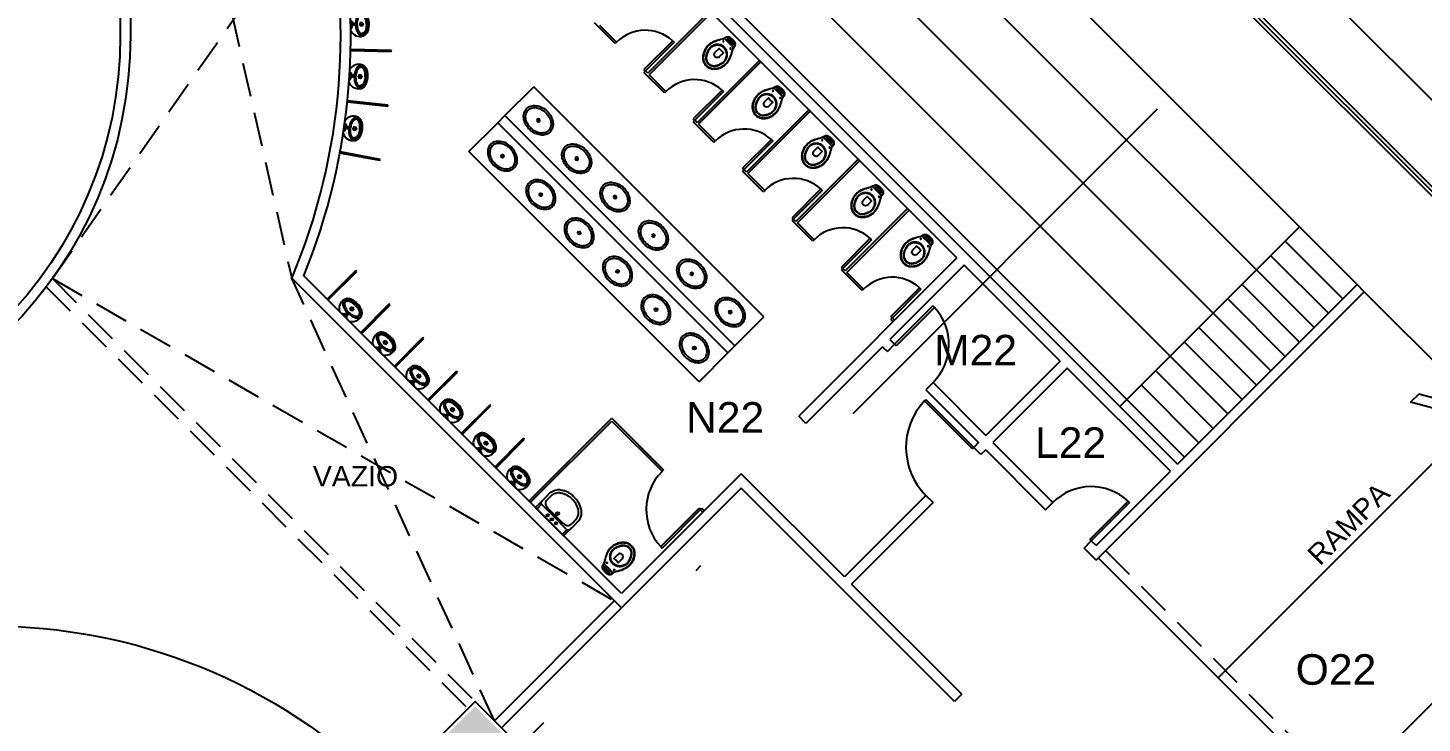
# Model space of a CAD drawing. Extents: x 964 to 1225, y -27 to 210.
# Drawn here: x 1040.62 to 1061.18, y 102.05 to 112.3 of the extents above; entities that cross this region are included whole.
import ezdxf

# ---------------------------------------------------------------- set-up
doc = ezdxf.new("R2010")
doc.units = 0
doc.header["$LTSCALE"] = 2
doc.linetypes.add('DASHDOT2', pattern=[12.7, 6.35, -3.175, 0, -3.175])
doc.linetypes.add('HIDDEN', pattern=[0.375, 0.25, -0.125])
for name, color, linetype in [('ARQUIBANCADA-ARY', 2, 'CONTINUOUS'), ('DIVISÓRIAS-ARY', 2, 'CONTINUOUS'), ('ESQUADRIA-ARY', 2, 'CONTINUOUS'), ('HACHURAS-ARY', 9, 'CONTINUOUS'), ('INDIC-CORTE-TBS', 4, 'DASHDOT2'), ('L_DECA', 7, 'CONTINUOUS'), ('MOBILIÁRIO-ARY', 7, 'CONTINUOUS'), ('PAREDE-ALTA-ARY', 1, 'CONTINUOUS'), ('PAREDE-BAIXA-ARY', 2, 'CONTINUOUS'), ('PEÇAS-SANIT-ARY', 7, 'CONTINUOUS'), ('PILARES-PRINC-ARY', 5, 'CONTINUOUS'), ('RAMPA-ARY', 2, 'CONTINUOUS'), ('RAMPA-INT-ARY', 7, 'CONTINUOUS'), ('RAMPA-PROJ-ARY', 7, 'HIDDEN'), ('TEXTO-PB-COR-ARY', 12, 'CONTINUOUS')]:
    doc.layers.add(name, color=color, linetype=linetype)
doc.styles.add('ARIAL', font='arial.ttf', dxfattribs={"height": 0.5})

# ---------------------------------------------------------------- blocks, each defined once
blk = doc.blocks.new('RAV10')
at = {"layer": 'L_DECA'}
blk.add_lwpolyline([(4.6, -12.9), (8.2, -12.9), (8.2, -12.9), (8.7, -13), (9.2, -13.2), (9.6, -13.5), (9.9, -14), (10.1, -14.3), (10.1, -14.3), (10.1, -14.3), (10.1, -14.3), (10.1, -14.3), (10.1, -14.3), (12.2, -18), (12.2, -18), (12.5, -18.6), (12.8, -19.1), (13.1, -19.6), (13.3, -20.1), (13.3, -20.1), (13.6, -20.6), (13.9, -21.1), (14.2, -21.5), (14.5, -22.1), (14.7, -22.6), (15, -23.1), (15.3, -23.6), (15.5, -24.1), (15.5, -24.1), (15.9, -24.8), (16.3, -25.6), (16.6, -26.3), (16.9, -27), (17.2, -27.8), (17.5, -28.6), (17.8, -29.4), (18, -30.2), (18, -30.2), (18.3, -31.4), (18.6, -32.6), (18.8, -33.9), (19, -35.2), (19.1, -36.4), (19.1, -37.7), (19.1, -39), (19, -40.3), (19, -40.3), (18.8, -41.6), (18.6, -42.9), (18.2, -44.2), (17.9, -45.5), (17.4, -46.8), (16.9, -48), (16.4, -49.3), (15.8, -50.4), (15.8, -50.4), (15.2, -51.4), (14.6, -52.3), (13.9, -53.1), (13.3, -53.9), (12.5, -54.8), (11.7, -55.5), (10.9, -56.3), (10.1, -57), (10.1, -57), (9, -57.8), (7.9, -58.5), (6.6, -59.1), (5.4, -59.6), (4.1, -60), (2.8, -60.3), (1.4, -60.4), (0, -60.5), (0, -60.5), (-1.4, -60.4), (-2.7, -60.3), (-4, -60), (-5.3, -59.6), (-6.6, -59.1), (-7.8, -58.5), (-9, -57.8), (-10.1, -57), (-10.1, -57), (-10.9, -56.3), (-11.7, -55.5), (-12.5, -54.8), (-13.2, -53.9), (-13.9, -53.1), (-14.5, -52.3), (-15.1, -51.4), (-15.7, -50.4), (-15.7, -50.4), (-16.3, -49.3), (-16.9, -48), (-17.4, -46.8), (-17.8, -45.5), (-18.2, -44.2), (-18.5, -42.9), (-18.7, -41.6), (-19, -40.3), (-19, -40.3), (-19, -39), (-19, -37.7), (-19, -36.4), (-18.9, -35.2), (-18.7, -33.9), (-18.5, -32.6), (-18.2, -31.4), (-17.9, -30.2), (-17.9, -30.2), (-17.7, -29.4), (-17.4, -28.6), (-17.1, -27.8), (-16.9, -27), (-16.6, -26.3), (-16.2, -25.6), (-15.8, -24.8), (-15.5, -24.1), (-15.5, -24.1), (-15.2, -23.6), (-15, -23.1), (-14.7, -22.6), (-14.4, -22.1), (-14.2, -21.5), (-13.9, -21.1), (-13.6, -20.6), (-13.3, -20.1), (-13.3, -20.1), (-13.1, -19.6), (-12.8, -19.1), (-12.4, -18.6), (-12.1, -18), (-10.1, -14.3), (-10.1, -14.3), (-10.1, -14.3), (-10.1, -14.3), (-10.1, -14.3), (-10.1, -14.3), (-9.8, -14), (-9.8, -14), (-9.6, -13.5), (-9.1, -13.2), (-8.6, -13), (-8.1, -12.9), (-4.5, -12.9)], dxfattribs=at)
at = {"layer": 'L_DECA', "color": 1}
for points in [[(12.2, -18), (13.3, -20.1), (13.3, -20.1), (13.6, -20.6), (13.8, -21.1), (14.1, -21.5), (14.3, -22.1), (14.5, -22.6), (14.7, -23.1), (15, -23.6), (15.2, -24.1), (15.2, -24.1), (15.5, -24.8), (15.9, -25.6), (16.2, -26.3), (16.6, -27.1), (16.9, -27.8), (17.1, -28.5), (17.4, -29.4), (17.6, -30.2), (17.6, -30.2), (17.9, -31.4), (18.1, -32.6), (18.3, -33.9), (18.5, -35.2), (18.5, -36.4), (18.5, -37.7), (18.5, -39), (18.4, -40.3), (18.4, -40.3), (18.2, -41.6), (17.9, -42.9), (17.6, -44.2), (17.2, -45.5), (16.7, -46.8), (16.2, -48), (15.6, -49.3), (15, -50.4), (15, -50.4), (14.4, -51.2), (13.9, -52), (13.3, -52.8), (12.8, -53.5), (12.2, -54.2), (11.5, -54.9), (10.9, -55.5), (10.1, -56.2), (10.1, -56.2), (9, -57.1), (7.9, -57.8), (6.6, -58.4), (5.4, -58.9), (4.1, -59.3), (2.8, -59.6), (1.4, -59.8), (0, -59.8), (0, -59.8), (-1.4, -59.8), (-2.7, -59.6), (-4.1, -59.3), (-5.3, -58.9), (-6.6, -58.4), (-7.8, -57.8), (-9, -57.1), (-10.1, -56.2), (-10.1, -56.2), (-10.8, -55.5), (-11.5, -54.9), (-12.1, -54.2), (-12.7, -53.5), (-13.3, -52.8), (-13.9, -52), (-14.4, -51.2), (-14.9, -50.4), (-14.9, -50.4), (-15.5, -49.3), (-16.1, -48), (-16.6, -46.8), (-17.1, -45.5), (-17.5, -44.2), (-17.9, -42.9), (-18.1, -41.6), (-18.3, -40.3), (-18.3, -40.3), (-18.4, -39.1), (-18.5, -37.7), (-18.5, -36.4), (-18.4, -35.2), (-18.2, -33.9), (-18, -32.6), (-17.8, -31.4), (-17.5, -30.2), (-17.5, -30.2), (-17.3, -29.4), (-17, -28.6), (-16.8, -27.8), (-16.5, -27.1), (-16.2, -26.3), (-15.8, -25.6), (-15.5, -24.8), (-15.2, -24.1), (-15.2, -24.1), (-15, -23.6), (-14.7, -23.1), (-14.5, -22.6), (-14.2, -22.1), (-14, -21.5), (-13.7, -21.1), (-13.5, -20.6), (-13.2, -20.1), (-12.1, -18)], [(-7.7, -9.4), (-8.1, -10.1), (-8.5, -10.8), (-8.6, -11.4), (-8.8, -12.2), (-8.8, -13.1)], [(-5.1, -12.9), (-5.1, -9.7), (-5.1, -7.8), (-5.1, -7.8), (-5.2, -7.6), (-5.3, -7.5), (-5.5, -7.4), (-5.9, -7.6), (-5.9, -7.6), (-6.4, -8), (-7.1, -8.6), (-7.7, -9.4)], [(5.1, -9.3), (5, -8.9), (4.6, -8.3), (3.9, -7.8), (3.1, -7.7), (0, -7.7), (-3.1, -7.7), (-3.1, -7.7), (-3.9, -7.8), (-4.5, -8.3), (-5, -8.9), (-5.1, -9.7)], [(4.6, -12.9), (4.6, -12.9), (4.2, -12.9), (3.9, -12.6), (3.6, -12.4), (3.6, -12), (3.6, -10.7), (3.6, -10.7), (3.6, -10.5), (3.6, -10.4), (3.7, -10.2), (3.9, -10.1), (3.9, -10.1), (3.9, -9.9), (3.9, -9.7), (3.8, -9.5), (3.6, -9.4), (0, -9.4), (-3.5, -9.4), (-3.5, -9.4), (-3.7, -9.5), (-3.9, -9.7), (-3.9, -9.9), (-3.8, -10.1), (-3.8, -10.1), (-3.6, -10.2), (-3.6, -10.4), (-3.5, -10.5), (-3.5, -10.7), (-3.5, -12), (-3.5, -12), (-3.6, -12.4), (-3.8, -12.6), (-4.1, -12.9), (-4.5, -12.9)], [(3.7, -10.3), (0, -10.3), (-3.6, -10.3)], [(5.1, -12.9), (5.1, -9.7), (5.1, -7.8), (5.1, -7.8), (5.2, -7.6), (5.3, -7.5), (5.5, -7.4), (5.9, -7.6), (5.9, -7.6), (6.4, -8), (7.1, -8.6), (7.7, -9.4)], [(7.7, -9.4), (8.1, -10.1), (8.5, -10.8), (8.6, -11.4), (8.8, -12.2), (8.8, -13.1)], [(-12.9, -30.2), (-12.9, -30.2), (-12.4, -29.3), (-11.9, -28.4), (-11.2, -27.7), (-10.6, -26.9), (-9.9, -26.2), (-9.2, -25.6), (-8.4, -25), (-7.5, -24.4), (-6.7, -23.9), (-5.8, -23.5), (-4.9, -23.1), (-3.9, -22.8), (-3, -22.6), (-2, -22.4), (-1, -22.3), (0, -22.2), (0, -22.2), (1, -22.3), (2, -22.4), (3, -22.6), (4, -22.8), (5, -23.1), (5.8, -23.5), (6.8, -23.9), (7.6, -24.4), (8.5, -25), (9.3, -25.6), (10, -26.2), (10.6, -26.9), (11.3, -27.7), (12, -28.4), (12.5, -29.3), (13, -30.2), (13, -30.2), (13.6, -31.3), (14, -32.6), (14.3, -33.8), (14.6, -35.1), (14.7, -36.4), (14.7, -37.7), (14.7, -39), (14.4, -40.3), (14.4, -40.3), (14.2, -41.6), (13.8, -42.9), (13.4, -44.2), (12.9, -45.5), (12.4, -46.8), (11.7, -48), (11.1, -49.3), (10.4, -50.4), (10.4, -50.4), (9.4, -51.7), (8.4, -52.8), (7.2, -53.8), (5.9, -54.6), (4.5, -55.2), (3.1, -55.8), (1.5, -56.1), (0, -56.2), (0, -56.2), (-1.5, -56.1), (-3.1, -55.8), (-4.4, -55.2), (-5.8, -54.6), (-7.1, -53.8), (-8.3, -52.8), (-9.3, -51.7), (-10.3, -50.4), (-10.3, -50.4), (-11, -49.3), (-11.7, -48), (-12.3, -46.8), (-12.8, -45.5), (-13.3, -44.2), (-13.7, -42.9), (-14.1, -41.6), (-14.4, -40.3), (-14.4, -40.3), (-14.6, -39), (-14.7, -37.7), (-14.6, -36.4), (-14.5, -35.1), (-14.2, -33.8), (-13.9, -32.6), (-13.5, -31.3), (-12.9, -30.2)], [(-12, -30.2), (-12, -30.2), (-11.5, -29.4), (-11, -28.6), (-10.4, -27.9), (-9.8, -27.2), (-9.1, -26.7), (-8.5, -26.1), (-7.7, -25.5), (-6.9, -25), (-6.1, -24.6), (-5.3, -24.2), (-4.5, -23.9), (-3.6, -23.6), (-2.8, -23.4), (-1.8, -23.2), (-0.9, -23.2), (0, -23.1), (0, -23.1), (0.9, -23.2), (1.9, -23.2), (2.8, -23.4), (3.6, -23.6), (4.5, -23.9), (5.4, -24.2), (6.2, -24.6), (7, -25), (7.7, -25.5), (8.5, -26.1), (9.2, -26.7), (9.8, -27.2), (10.4, -27.9), (11, -28.6), (11.5, -29.4), (12, -30.2), (12, -30.2), (12.7, -31.3), (13.2, -32.6), (13.6, -33.8), (13.9, -35), (14.1, -36.4), (14.1, -37.7), (14.1, -39), (13.9, -40.3), (13.9, -40.3), (13.6, -41.7), (13.2, -43), (12.8, -44.3), (12.3, -45.5), (11.7, -46.9), (11.1, -48.1), (10.4, -49.3), (9.6, -50.4), (9.6, -50.4), (8.8, -51.6), (7.8, -52.6), (6.7, -53.5), (5.5, -54.2), (4.2, -54.8), (2.8, -55.3), (1.5, -55.5), (0, -55.7), (0, -55.7), (-1.5, -55.5), (-2.8, -55.3), (-4.2, -54.8), (-5.4, -54.2), (-6.6, -53.5), (-7.7, -52.6), (-8.7, -51.6), (-9.6, -50.4), (-9.6, -50.4), (-10.3, -49.3), (-11, -48.1), (-11.7, -46.9), (-12.2, -45.5), (-12.7, -44.3), (-13.1, -43), (-13.5, -41.7), (-13.8, -40.3), (-13.8, -40.3), (-14, -39), (-14.1, -37.7), (-14, -36.4), (-13.9, -35), (-13.6, -33.8), (-13.2, -32.6), (-12.7, -31.3), (-12, -30.2)], [(-4.5, -37), (-4.5, -29), (0, -29)], [(4.6, -37), (4.6, -29), (0, -29)]]:
    blk.add_lwpolyline(points, dxfattribs=at)
at = {"layer": 'L_DECA', "color": 7}
for points in [[(10.1, -14.3), (10.1, -14.3), (10.1, -14.3), (10.1, -14.3), (10.1, -14.3), (10.1, -14.3), (9.6, -11.3), (9.6, -11.3), (9.3, -10.2), (8.9, -9.3), (8.3, -8.5), (7.7, -7.7), (6.9, -7), (6.1, -6.5), (5.1, -6.2), (4.1, -5.9), (4.1, -5.9), (3.6, -5.8), (3.1, -5.7), (2.6, -5.6), (2, -5.6), (1.5, -5.6), (1, -5.5), (0.5, -5.5), (0, -5.5), (0, -5.5), (-0.5, -5.5), (-1, -5.5), (-1.5, -5.6), (-2, -5.6), (-2.5, -5.6), (-3, -5.7), (-3.5, -5.8), (-4, -5.9), (-4, -5.9), (-5, -6.2), (-6, -6.5), (-6.9, -7), (-7.6, -7.7), (-8.2, -8.5), (-8.8, -9.3), (-9.3, -10.2), (-9.6, -11.3), (-10, -14.3), (-10, -14.3), (-10, -14.3), (-10, -14.3), (-10, -14.3), (-10.1, -14.3)], [(-4.5, -12.9), (0, -12.9)], [(4.6, -12.9), (0, -12.9)]]:
    blk.add_lwpolyline(points, dxfattribs=at)
at = {"layer": 'L_DECA', "color": 1}
for centre in [(-7.6, -17), (7.6, -17)]:
    blk.add_circle(centre, 0.672, dxfattribs=at)
blk.add_arc((0, -37), 4.56, 180, 0, dxfattribs=at)
blk = doc.blocks.new('CUB01')
at = {"layer": 'L_DECA'}
blk.add_lwpolyline([(-24.5, -18.7, 0.124977), (-22.8, -25.6, 0.105809), (-17.3, -31.9, 0.086634), (-9.6, -35.9, 0.076682), (0, -37.4, 0.076682), (9.6, -35.9, 0.086634), (17.3, -31.9, 0.105809), (22.8, -25.6, 0.124977), (24.5, -18.7, 0.124977), (22.8, -11.8, 0.105809), (17.3, -5.5, 0.086634), (9.6, -1.5, 0.076682), (0, 0, 0.076682), (-9.6, -1.5, 0.086634), (-17.3, -5.5, 0.105809), (-22.8, -11.8, 0.124977)], format="xyb", close=True, dxfattribs=at)
at = {"layer": 'L_DECA', "color": 1}
blk.add_lwpolyline([(0.1, -2.9, 0.074123), (-8.3, -4.1, 0.084852), (-15, -7.5, 0.106323), (-19.8, -12.9, 0.128843), (-21.3, -18.6, 0.128843), (-19.8, -24.4, 0.106323), (-15, -29.8, 0.084852), (-8.3, -33.1, 0.074123), (0.1, -34.4, 0.074123), (8.6, -33.1, 0.084852), (15.3, -29.8, 0.106323), (20, -24.4, 0.128843), (21.5, -18.6, 0.128843), (20, -12.9, 0.106323), (15.3, -7.5, 0.084852), (8.6, -4.1, 0.074123)], format="xyb", close=True, dxfattribs=at)
for radius in [2.25, 1.06]:
    blk.add_circle((0.1, -18.7), radius, dxfattribs=at)
blk = doc.blocks.new('DUO04')
at = {"layer": 'L_DECA'}
blk.add_line((-27.8, 0), (27.8, 0), dxfattribs=at)
at = {"layer": 'L_DECA', "color": 1}
for p, q in [((-26.5, -9.9), (-26.5, 0)), ((26.5, -9.9), (26.5, 0)), ((-26.5, -9.9), (0, -9.9)), ((26.5, -9.9), (0, -9.9))]:
    blk.add_line(p, q, dxfattribs=at)
at = {"layer": 'L_DECA', "color": 7}
for points in [[(-27.8, 0), (-27.8, 0), (-28.5, -0.1), (-29.1, -0.3), (-29.4, -0.8), (-29.5, -1.4), (-29.5, -23.9)], [(27.8, 0), (27.8, 0), (28.5, -0.1), (29.1, -0.3), (29.4, -0.8), (29.5, -1.4), (29.5, -23.9)], [(-29.5, -23.9), (-29.5, -29.7), (-29.5, -29.7), (-29.4, -32.1), (-28.9, -34.4), (-28.2, -36.5), (-27.2, -38.6), (-26.1, -40.5), (-24.7, -42.2), (-23.1, -43.8), (-21.3, -45.2), (-21.3, -45.2), (-20.2, -45.9), (-19.1, -46.6), (-18, -47.2), (-16.9, -47.9), (-15.7, -48.4), (-14.5, -49), (-13.3, -49.4), (-12.1, -49.9), (-10.8, -50.3), (-9.5, -50.5), (-8.2, -50.9), (-6.7, -51.1), (-4.8, -51.4), (-2.9, -51.5), (-1.4, -51.5), (0, -51.5)], [(29.5, -23.9), (29.5, -29.7), (29.5, -29.7), (29.4, -32.1), (28.9, -34.4), (28.2, -36.5), (27.2, -38.6), (26.1, -40.5), (24.7, -42.2), (23.1, -43.8), (21.3, -45.2), (21.3, -45.2), (20.2, -45.9), (19.1, -46.6), (18, -47.2), (16.9, -47.9), (15.7, -48.4), (14.5, -49), (13.3, -49.4), (12.1, -49.9), (10.8, -50.3), (9.5, -50.5), (8.2, -50.9), (6.7, -51.1), (4.8, -51.4), (2.9, -51.5), (1.4, -51.5), (0, -51.5)]]:
    blk.add_lwpolyline(points, dxfattribs=at)
at = {"layer": 'L_DECA', "color": 1}
for points in [[(-26.5, -9.9), (-26.9, -10), (-27.5, -10.1), (-28, -10.6), (-28.4, -11.2), (-28.7, -11.9), (-29, -12.7), (-29.2, -13.7), (-29.4, -15), (-29.5, -16.8)], [(0, -12.4), (0, -12.4), (-0.8, -12.4), (-1.4, -12.4), (-1.1, -12.4), (-1.8, -12.4), (-2.5, -12.4), (-3.3, -12.4), (-3.9, -12.4), (-4.7, -12.4), (-7.9, -12.4), (-8.6, -12.4), (-9.3, -12.4), (-10, -12.4), (-10.7, -12.4), (-11.4, -12.4), (-12, -12.4), (-12.7, -12.4), (-12.7, -12.4), (-13.7, -12.4), (-14.7, -12.5), (-15.8, -12.6), (-16.8, -12.8), (-17.8, -13), (-18.8, -13.2), (-19.8, -13.5), (-20.8, -13.7), (-20.8, -13.7), (-21.7, -14.1), (-22.6, -14.7), (-23.3, -15.4), (-23.9, -16.1), (-24.5, -17), (-24.8, -18), (-25.1, -19), (-25.2, -20), (-25.2, -20), (-25.2, -21.8), (-25.2, -23.1), (-25.2, -23.9)], [(0, -12.4), (0, -12.4), (0.8, -12.4), (1.4, -12.4), (1.1, -12.4), (1.8, -12.4), (2.5, -12.4), (3.3, -12.4), (3.9, -12.4), (4.7, -12.4), (7.9, -12.4), (8.6, -12.4), (9.3, -12.4), (10, -12.4), (10.7, -12.4), (11.4, -12.4), (12, -12.4), (12.7, -12.4), (12.7, -12.4), (13.7, -12.4), (14.7, -12.5), (15.8, -12.6), (16.8, -12.8), (17.8, -13), (18.8, -13.2), (19.8, -13.5), (20.8, -13.7), (20.8, -13.7), (21.7, -14.1), (22.6, -14.7), (23.3, -15.4), (23.9, -16.1), (24.5, -17), (24.8, -18), (25.1, -19), (25.2, -20), (25.2, -20), (25.2, -21.8), (25.2, -23.1), (25.2, -23.9)], [(26.5, -9.9), (26.9, -10), (27.5, -10.1), (28, -10.6), (28.4, -11.2), (28.7, -11.9), (29, -12.7), (29.2, -13.7), (29.4, -15), (29.5, -16.8)], [(-25.2, -23.9), (-25.2, -27.3), (-25.2, -29.6), (-25.2, -29.6), (-25, -31.4), (-24.8, -33.1), (-24.2, -34.8), (-23.5, -36.3), (-22.6, -37.8), (-21.6, -39.1), (-20.4, -40.4), (-19.1, -41.4), (-19.1, -41.4), (-18.1, -42.1), (-17.1, -42.7), (-16.2, -43.3), (-15.2, -43.9), (-14.1, -44.4), (-13, -44.8), (-11.9, -45.3), (-10.8, -45.7), (-9.7, -46.1), (-8.6, -46.4), (-6.7, -46.8), (-5.2, -47), (-3.3, -47.2), (-2.1, -47.2), (-1, -47.2), (0, -47.2)], [(25.2, -23.9), (25.2, -27.3), (25.2, -29.6), (25.2, -29.6), (25, -31.4), (24.8, -33.1), (24.2, -34.8), (23.5, -36.3), (22.6, -37.8), (21.6, -39.1), (20.4, -40.4), (19.1, -41.4), (19.1, -41.4), (18.1, -42.1), (17.1, -42.7), (16.2, -43.3), (15.2, -43.9), (14.1, -44.4), (13, -44.8), (11.9, -45.3), (10.8, -45.7), (9.7, -46.1), (8.6, -46.4), (6.7, -46.8), (5.2, -47), (3.3, -47.2), (2.1, -47.2), (1, -47.2), (0, -47.2)]]:
    blk.add_lwpolyline(points, dxfattribs=at)
for centre, radius in [((-8.5, -4.9), 1.75), ((0, -17), 2.25), ((0, -4.9), 1.75), ((0, -17), 0.981), ((8.5, -4.9), 1.75)]:
    blk.add_circle(centre, radius, dxfattribs=at)
blk = doc.blocks.new('MIC01')
at = {"layer": 'L_DECA'}
blk.add_line((-10, 0), (10, 0), dxfattribs=at)
at = {"layer": 'L_DECA', "color": 1}
for p, q in [((-5.3, 0), (-4.5, -2.2)), ((5.3, 0), (4.5, -2.2)), ((-4.5, -2.2), (0, -2.2)), ((4.5, -2.2), (0, -2.2))]:
    blk.add_line(p, q, dxfattribs=at)
for points in [[(0, -7.1, 0.058109), (-7, -8, 0.07175), (-12.3, -10.1, 0.106494), (-16.3, -13.6, 0.158235), (-17.4, -17.1, 0.158235)], [(0, -23.1, -0.04416), (-5.4, -22.6, -0.058504), (-9.4, -21.4, -0.100522), (-12.6, -19.1, -0.041446), (-13.7, -17.2, -0.101301), (-14.1, -15.3, -0.003595), (-14.1, -15.1)], [(17.4, -17.1, 0.158235), (16.3, -13.6, 0.106494), (12.3, -10.1, 0.07175), (7, -8, 0.058109), (0, -7.1, 0.058109)], [(0, -23.1, 0.04416), (5.4, -22.6, 0.058504), (9.4, -21.4, 0.100522), (12.6, -19.1, 0.041446), (13.7, -17.2, 0.101301), (14.1, -15.3, 0.003595), (14.1, -15.1)]]:
    blk.add_lwpolyline(points, format="xyb", dxfattribs=at)
at = {"layer": 'L_DECA'}
blk.add_lwpolyline([(-17.4, -17.1, 0.158235), (-16.3, -20.6, 0.106494), (-12.3, -24.1, 0.07175), (-7, -26.2, 0.058109), (0, -27, 0.058109), (7, -26.2, 0.07175), (12.3, -24.1, 0.106494), (16.3, -20.6, 0.158235), (17.4, -17.1, 0.158235)], format="xyb", dxfattribs=at)
at = {"layer": 'L_DECA', "color": 1}
blk.add_lwpolyline([(0, -9, 0.056411), (-5.8, -9.7, 0.070161), (-10.3, -11.4, 0.106104), (-13.6, -14.3, 0.161988), (-14.5, -17.1, 0.161988), (-13.6, -19.9, 0.106104), (-10.3, -22.8, 0.070161), (-5.8, -24.5, 0.056411), (0, -25.1, 0.056411), (5.8, -24.5, 0.070161), (10.3, -22.8, 0.106104), (13.6, -19.9, 0.161988), (14.5, -17.1, 0.161988), (13.6, -14.3, 0.106104), (10.3, -11.4, 0.070161), (5.8, -9.7, 0.056411)], format="xyb", close=True, dxfattribs=at)
for centre, radius in [((-2, -14.6), 0.51), ((-2, -16.7), 0.51), ((0, -4.7), 1.76), ((0, -4.7), 0.844), ((0, -13.6), 0.51), ((0, -15.7), 0.51), ((0, -17.8), 0.51), ((2, -14.6), 0.51), ((2, -16.7), 0.51)]:
    blk.add_circle(centre, radius, dxfattribs=at)
at = {"layer": 'L_DECA'}
for centre, start, end in [((-2.6, -13.5), 118.7979, 195.9069), ((2.6, -13.5), 344.0931, 61.2021)]:
    blk.add_arc(centre, 15.4, start, end, dxfattribs=at)

msp = doc.modelspace()

# ---------------------------------------------------------------- hatches: boundary and pattern name
at = {"layer": 'HACHURAS-ARY', "ltscale": 0.5}
msp.add_hatch(color=256, dxfattribs=at).paths.add_polyline_path([(1047.85, 101.664), (1047.214, 102.3), (1045.87, 100.956), (1046.507, 100.32)])

# ---------------------------------------------------------------- linework, layer by layer
at = {"layer": 'ARQUIBANCADA-ARY'}
for p, q in [((1062.132, 110.43), (1053.992, 118.569)), ((1073.646, 97.643), (1053.092, 118.196)), ((1060.222, 108.52), (1051.292, 117.45)), ((1059.586, 107.884), (1050.392, 117.078)), ((1058.95, 107.248), (1049.492, 116.705)), ((1058.313, 106.611), (1048.592, 116.332)), ((1057.677, 105.975), (1047.692, 115.959)), ((1056.724, 106.719), (1059.374, 109.369)), ((1059.162, 109.157), (1060.01, 108.308)), ((1058.95, 108.945), (1059.798, 108.096)), ((1058.525, 108.52), (1059.374, 107.672)), ((1058.313, 108.308), (1059.162, 107.46)), ((1057.889, 107.884), (1058.738, 107.035)), ((1057.677, 107.672), (1058.525, 106.823)), ((1057.253, 107.248), (1058.101, 106.399)), ((1057.04, 107.035), (1057.889, 106.187))]:
    msp.add_line(p, q, dxfattribs=at)
at = {"layer": 'ARQUIBANCADA-ARY', "linetype": 'HIDDEN'}
msp.add_line((1060.046, 101.06), (1056.51, 104.596), dxfattribs=at)
at = {"layer": 'DIVISÓRIAS-ARY'}
for p, q in [((1050.679, 112.553), (1049.759, 111.634)), ((1050.7, 112.532), (1049.781, 111.613)), ((1049.279, 112.072), (1048.975, 112.376)), ((1049.3, 112.093), (1049.052, 112.341)), ((1049.3, 112.093), (1049.279, 112.072)), ((1050.127, 112.114), (1049.703, 111.69)), ((1050.148, 112.093), (1049.703, 111.648)), ((1050.127, 112.114), (1050.148, 112.093)), ((1045.977, 111.952), (1045.377, 111.965)), ((1045.978, 111.972), (1045.378, 111.985)), ((1049.724, 111.669), (1049.703, 111.69)), ((1049.759, 111.634), (1049.724, 111.669)), ((1051.407, 111.825), (1050.488, 110.905)), ((1051.428, 111.803), (1050.509, 110.884)), ((1050.007, 111.344), (1049.703, 111.648)), ((1050.028, 111.365), (1049.781, 111.613)), ((1050.028, 111.365), (1050.007, 111.344)), ((1050.855, 111.386), (1050.431, 110.962)), ((1050.876, 111.365), (1050.431, 110.92)), ((1050.855, 111.386), (1050.876, 111.365)), ((1045.925, 111.145), (1045.329, 111.207)), ((1045.927, 111.165), (1045.331, 111.227)), ((1052.135, 111.096), (1051.216, 110.177)), ((1052.157, 111.075), (1051.237, 110.156)), ((1050.452, 110.941), (1050.431, 110.962)), ((1050.735, 110.616), (1050.431, 110.92)), ((1050.488, 110.905), (1050.452, 110.941)), ((1050.756, 110.637), (1050.509, 110.884)), ((1050.756, 110.637), (1050.735, 110.616)), ((1051.583, 110.657), (1051.159, 110.234)), ((1051.604, 110.636), (1051.159, 110.191)), ((1051.583, 110.657), (1051.604, 110.636)), ((1045.808, 110.346), (1045.219, 110.456)), ((1045.812, 110.365), (1045.222, 110.475)), ((1051.181, 110.212), (1051.159, 110.234)), ((1052.864, 110.368), (1051.944, 109.449)), ((1052.885, 110.347), (1051.966, 109.428)), ((1051.464, 109.887), (1051.159, 110.191)), ((1051.216, 110.177), (1051.181, 110.212)), ((1051.485, 109.908), (1051.237, 110.156)), ((1051.485, 109.908), (1051.464, 109.887)), ((1052.312, 109.929), (1051.888, 109.505)), ((1052.333, 109.908), (1051.888, 109.463)), ((1052.312, 109.929), (1052.333, 109.908)), ((1053.592, 109.64), (1052.673, 108.72)), ((1053.613, 109.618), (1052.694, 108.699)), ((1051.909, 109.484), (1051.888, 109.505)), ((1052.192, 109.159), (1051.888, 109.463)), ((1051.944, 109.449), (1051.909, 109.484)), ((1052.213, 109.18), (1051.966, 109.428)), ((1053.04, 109.201), (1052.616, 108.777)), ((1053.04, 109.201), (1053.061, 109.18)), ((1052.213, 109.18), (1052.192, 109.159)), ((1053.061, 109.18), (1052.616, 108.735)), ((1045.029, 108.303), (1045.453, 108.728)), ((1045.043, 108.289), (1045.467, 108.713)), ((1045.467, 108.713), (1045.453, 108.728)), ((1052.637, 108.756), (1052.616, 108.777)), ((1052.92, 108.431), (1052.616, 108.735)), ((1052.673, 108.72), (1052.637, 108.756)), ((1052.941, 108.452), (1052.694, 108.699)), ((1052.941, 108.452), (1052.92, 108.431)), ((1053.768, 108.472), (1053.344, 108.049)), ((1053.789, 108.451), (1053.344, 108.006)), ((1053.768, 108.472), (1053.789, 108.451)), ((1045.524, 107.808), (1045.948, 108.233)), ((1045.538, 107.794), (1045.962, 108.218)), ((1045.962, 108.218), (1045.948, 108.233)), ((1053.966, 108.204), (1053.401, 107.639)), ((1053.988, 108.183), (1053.422, 107.617)), ((1053.987, 108.183), (1053.966, 108.204)), ((1053.366, 108.027), (1053.344, 108.049)), ((1053.38, 107.971), (1053.344, 108.006)), ((1053.401, 107.992), (1053.366, 108.027)), ((1046.019, 107.313), (1046.443, 107.738)), ((1046.033, 107.299), (1046.457, 107.723)), ((1046.457, 107.723), (1046.443, 107.738)), ((1053.401, 107.639), (1053.422, 107.617)), ((1046.514, 106.818), (1046.938, 107.243)), ((1046.528, 106.804), (1046.952, 107.228)), ((1046.952, 107.228), (1046.938, 107.243)), ((1047.009, 106.323), (1047.433, 106.748)), ((1047.023, 106.309), (1047.447, 106.734)), ((1047.447, 106.734), (1047.433, 106.748)), ((1053.84, 106.804), (1053.861, 106.825)), ((1053.84, 106.804), (1054.547, 106.097)), ((1053.861, 106.825), (1054.568, 106.118)), ((1048.006, 105.326), (1049.229, 106.55)), ((1049.229, 106.55), (1049.993, 105.786)), ((1048.027, 105.305), (1049.229, 106.507)), ((1049.229, 106.507), (1049.972, 105.765)), ((1047.504, 105.828), (1047.928, 106.253)), ((1047.518, 105.814), (1047.942, 106.239)), ((1047.942, 106.239), (1047.928, 106.253)), ((1054.568, 106.118), (1054.547, 106.097)), ((1049.972, 105.765), (1049.993, 105.786)), ((1056.844, 105.326), (1056.279, 104.761)), ((1056.865, 105.305), (1056.3, 104.74)), ((1056.844, 105.326), (1056.865, 105.305)), ((1049.951, 104.655), (1050.516, 105.22)), ((1049.972, 104.634), (1050.558, 105.22)), ((1050.537, 105.199), (1050.516, 105.22)), ((1050.537, 105.199), (1050.573, 105.164)), ((1050.558, 105.22), (1050.594, 105.185)), ((1056.3, 104.74), (1056.279, 104.761)), ((1049.951, 104.655), (1049.972, 104.634))]:
    msp.add_line(p, q, dxfattribs=at)
for start, end in [(358.6334, 358.748), (354.0019, 354.1165), (349.3703, 349.4849)]:
    msp.add_arc((1035.98, 112.19), 10, start, end, dxfattribs=at)
at = {"layer": 'ESQUADRIA-ARY'}
for p, q in [((1073.504, 97.643), (1053.092, 118.055)), ((1073.54, 97.678), (1053.128, 118.09))]:
    msp.add_line(p, q, dxfattribs=at)
at = {"layer": 'ESQUADRIA-ARY', "color": 7, "ltscale": 0.5}
for centre, radius, start, end in [((1049.724, 111.669), 0.6, 47.866, 135), ((1050.452, 110.941), 0.6, 47.866, 135), ((1051.181, 110.212), 0.6, 47.866, 135), ((1051.909, 109.484), 0.6, 47.866, 135), ((1052.637, 108.756), 0.6, 47.866, 135), ((1053.366, 108.027), 0.6, 47.866, 135), ((1050.537, 105.199), 0.8, 135, 222.8509)]:
    msp.add_arc(centre, radius, start, end, dxfattribs=at)
at = {"layer": 'INDIC-CORTE-TBS', "ltscale": 0.5}
msp.add_line((1034.687, 88.518), (1136.087, 189.917), dxfattribs=at)
at = {"layer": 'MOBILIÁRIO-ARY'}
for p, q in [((1047.652, 111.011), (1048.077, 111.436)), ((1051.471, 108.042), (1048.077, 111.436)), ((1047.122, 110.481), (1047.546, 110.905)), ((1050.516, 107.087), (1047.122, 110.481)), ((1051.046, 107.617), (1051.471, 108.042)), ((1050.516, 107.087), (1050.94, 107.511))]:
    msp.add_line(p, q, dxfattribs=at)
at = {"layer": 'PAREDE-ALTA-ARY'}
for p, q in [((1057.573, 105.871), (1046.872, 116.572)), ((1054.32, 108.911), (1047.063, 116.169)), ((1054.32, 108.911), (1051.987, 106.578)), ((1054.426, 108.805), (1053.33, 107.709)), ((1055.841, 107.391), (1054.426, 108.805)), ((1049.371, 103.75), (1044.509, 108.611)), ((1049.371, 103.962), (1044.686, 108.646)), ((1049.371, 103.962), (1044.686, 108.646)), ((1056.371, 104.457), (1060.328, 108.414)), ((1057.573, 105.871), (1060.222, 108.52)), ((1060.328, 108.414), (1060.222, 108.52)), ((1053.224, 107.603), (1052.093, 106.472)), ((1053.224, 107.603), (1053.295, 107.533)), ((1053.401, 107.639), (1053.295, 107.533)), ((1053.33, 107.709), (1053.401, 107.639)), ((1055.841, 107.391), (1054.745, 106.295)), ((1055.947, 107.285), (1054.851, 106.189)), ((1057.467, 105.765), (1055.947, 107.285)), ((1053.967, 107.073), (1053.861, 106.967)), ((1053.861, 106.967), (1054.638, 106.189)), ((1053.967, 107.073), (1054.745, 106.295)), ((1052.093, 106.472), (1051.987, 106.578)), ((1054.638, 106.189), (1054.568, 106.118)), ((1054.674, 106.012), (1054.568, 106.118)), ((1054.851, 106.189), (1055.734, 105.305)), ((1054.745, 106.083), (1054.674, 106.012)), ((1054.745, 106.083), (1055.628, 105.199)), ((1051.138, 105.729), (1049.371, 103.962)), ((1052.659, 104.209), (1051.138, 105.729)), ((1056.371, 104.669), (1057.467, 105.765)), ((1051.138, 105.517), (1049.371, 103.75)), ((1054.285, 102.371), (1051.138, 105.517)), ((1053.861, 105.411), (1052.659, 104.209)), ((1053.967, 105.305), (1052.765, 104.103)), ((1053.967, 105.305), (1053.861, 105.411)), ((1055.628, 105.199), (1055.734, 105.305)), ((1059.906, 100.921), (1063.864, 104.879)), ((1056.194, 104.634), (1056.3, 104.74)), ((1056.371, 104.669), (1056.3, 104.74)), ((1056.371, 104.457), (1056.194, 104.634)), ((1054.391, 102.477), (1052.765, 104.103)), ((1054.391, 102.477), (1054.285, 102.371))]:
    msp.add_line(p, q, dxfattribs=at)
for radius, start, end in [(9.25, 337.2333, 49.5602), (9.4, 337.8486, 12.6941)]:
    msp.add_arc((1035.98, 112.19), radius, start, end, dxfattribs=at)
at = {"layer": 'PAREDE-BAIXA-ARY'}
for p, q in [((1047.546, 110.905), (1047.652, 111.011)), ((1050.94, 107.511), (1047.546, 110.905)), ((1051.046, 107.617), (1047.652, 111.011)), ((1050.94, 107.511), (1051.046, 107.617)), ((1047.497, 102.088), (1049.264, 103.856)), ((1047.603, 101.982), (1049.371, 103.75))]:
    msp.add_line(p, q, dxfattribs=at)
at = {"layer": 'PEÇAS-SANIT-ARY', "ltscale": 0.5}
for centre, radius, start, end in [((1053.401, 107.639), 0.8, 315, 42.8509), ((1054.568, 106.118), 1, 136.7191, 225), ((1056.3, 104.74), 0.8, 47.1491, 135)]:
    msp.add_arc(centre, radius, start, end, dxfattribs=at)
at = {"layer": 'PILARES-PRINC-ARY'}
msp.add_lwpolyline([(1046.507, 100.249), (1047.921, 101.664), (1047.214, 102.371), (1045.8, 100.956)], close=True, dxfattribs=at)
at = {"layer": 'RAMPA-ARY'}
for points in [[(1042.13, 119.1), (1042.13, 112.19, -1), (1029.83, 112.19), (1029.83, 127.077)], [(1041.98, 119.23), (1041.98, 112.19, -1), (1029.98, 112.19), (1029.98, 127.077)]]:
    msp.add_lwpolyline(points, format="xyb", dxfattribs=at)
at = {"layer": 'RAMPA-INT-ARY'}
for p, q in [((1060.328, 108.414), (1063.864, 104.879)), ((1061.13, 106.905), (1061.008, 106.783)), ((1061.974, 106.524), (1061.008, 106.783)), ((1062.096, 106.646), (1061.13, 106.905)), ((1058.172, 102.722), (1061.974, 106.524)), ((1059.94, 100.954), (1056.404, 104.49))]:
    msp.add_line(p, q, dxfattribs=at)
at = {"layer": 'RAMPA-PROJ-ARY'}
for p, q in [((1042.13, 119.1), (1044.509, 108.611)), ((1040.978, 108.606), (1044.978, 114.333)), ((1040.978, 108.606), (1047.214, 102.371)), ((1040.978, 108.606), (1049.264, 103.856)), ((1047.497, 102.088), (1044.509, 108.611)), ((1040.888, 108.484), (1047.108, 102.265))]:
    msp.add_line(p, q, dxfattribs=at)
at = {"layer": 'RAMPA-PROJ-ARY', "linetype": 'Continuous'}
msp.add_lwpolyline([(1040.426, 90.421), (1036.784, 86.779), (1034.203, 89.36, -1), (1045.906, 101.062)], format="xyb", dxfattribs=at)

# ---------------------------------------------------------------- block references
at = {"layer": 'PEÇAS-SANIT-ARY', "yscale": 0.01, "zscale": 0.01}
for name, p, xscale, rotation in [('MIC01', (1045.379, 112.355), 0.01, 91.08563952227165), ('MIC01', (1045.361, 111.596), 0.01, 86.1711451710798), ('CUB01', (1048.013, 110.809), -0.01, 135), ('MIC01', (1045.283, 110.84), 0.01, 81.99936017221613), ('CUB01', (1047.749, 110.545), 0.01, 315), ('CUB01', (1048.579, 110.243), -0.01, 135), ('CUB01', (1048.315, 109.979), 0.01, 315), ('CUB01', (1049.144, 109.677), -0.01, 135), ('CUB01', (1048.88, 109.413), 0.01, 315), ('CUB01', (1049.71, 109.112), -0.01, 135), ('CUB01', (1049.446, 108.847), 0.01, 315), ('CUB01', (1050.276, 108.546), -0.01, 135), ('CUB01', (1050.012, 108.282), 0.01, 315), ('CUB01', (1050.842, 107.98), -0.01, 135), ('MIC01', (1045.283, 108.049), 0.01, 134.992860971539), ('MIC01', (1045.778, 107.554), 0.01, 134.992860971539), ('CUB01', (1050.578, 107.716), 0.01, 315), ('MIC01', (1046.273, 107.059), 0.01, 134.992860971539), ('MIC01', (1046.768, 106.564), 0.01, 134.992860971539), ('MIC01', (1047.263, 106.069), 0.01, 134.992860971539), ('MIC01', (1047.758, 105.574), 0.01, 134.992860971539)]:
    msp.add_blockref(name, p, dxfattribs=dict(at, xscale=xscale, rotation=rotation))
at = {"layer": 'PEÇAS-SANIT-ARY', "ltscale": 0.5, "yscale": 0.01, "zscale": 0.01}
for name, p, xscale, rotation in [('RAV10', (1051.048, 112.173), -0.01, 315), ('RAV10', (1051.777, 111.444), -0.01, 315), ('RAV10', (1052.505, 110.716), -0.01, 315), ('RAV10', (1053.233, 109.988), -0.01, 315), ('RAV10', (1053.962, 109.259), -0.01, 315), ('DUO04', (1048.31, 105.022), 0.01, 135), ('RAV10', (1049.088, 104.244), 0.01, 135)]:
    msp.add_blockref(name, p, dxfattribs=dict(at, xscale=xscale, rotation=rotation))

# ---------------------------------------------------------------- texts
at = {"layer": 'TEXTO-PB-COR-ARY', "style": 'ARIAL'}
for s, height, p in [('M22', 0.45, (1053.983, 107.327)), ('N22', 0.45, (1050.324, 106.336)), ('L22', 0.45, (1055.471, 105.964)), ('VAZIO', 0.3, (1044.82, 105.542)), ('O22', 0.45, (1059.316, 102.618))]:
    msp.add_text(s, height=height, dxfattribs=at).set_placement(p)
msp.add_text('RAMPA', height=0.3, rotation=45, dxfattribs=at).set_placement((1059.674, 104.36))

doc.saveas('drawing.dxf')
